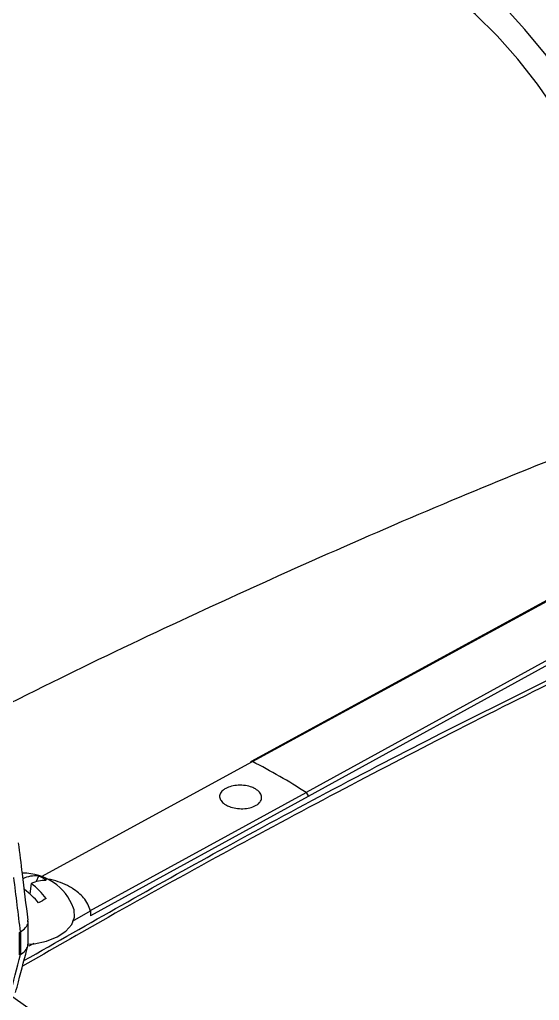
# Model space of a CAD drawing. Extents: x 16.7 to 113.1, y 4.5 to 84.5.
# Drawn here: x 81.615 to 83.977, y 69.03 to 73.489 of the extents above; entities that cross this region are included whole.
import ezdxf

# ---------------------------------------------------------------- set-up
doc = ezdxf.new("R2010")
doc.units = 0
doc.header["$MEASUREMENT"] = 0
doc.layers.add('OBJECT', color=7, linetype='CONTINUOUS')

msp = doc.modelspace()

# ---------------------------------------------------------------- linework, layer by layer
at = {"layer": 'OBJECT'}
for p, q in [((84.4398, 71.083), (82.6662, 70.1163)), ((82.6732, 70.1158), (84.4398, 71.0787)), ((84.4398, 70.812), (82.9165, 69.9754)), ((84.4398, 70.7887), (82.9263, 69.9575)), ((81.7134, 69.5933), (82.6732, 70.1158)), ((81.9341, 69.4365), (82.9165, 69.9754)), ((82.9262, 69.9574), (81.9373, 69.4149)), ((82.9263, 69.9575), (82.9262, 69.9574)), ((81.6669, 69.5612), (81.6609, 69.5141)), ((81.7008, 69.5955), (81.6899, 69.57)), ((81.855, 69.3902), (81.9365, 69.437)), ((81.9365, 69.437), (81.9373, 69.4149)), ((81.6534, 69.2898), (81.6534, 69.3903)), ((81.6145, 69.3389), (81.6182, 69.341)), ((81.6145, 69.2368), (81.6145, 69.3389)), ((81.6182, 69.341), (81.6182, 69.2389)), ((81.6581, 69.2775), (81.6809, 69.2905)), ((81.6182, 69.2389), (81.6145, 69.2368))]:
    msp.add_line(p, q, dxfattribs=at)
at = {"layer": 'OBJECT', "flags": 128}
for points in [[(84.5727, 71.8285), (84.5677, 71.9586), (84.5524, 72.0935), (84.5272, 72.232), (84.4921, 72.3729), (84.4476, 72.5151), (84.394, 72.6573), (84.3317, 72.7983), (84.2612, 72.9369), (84.1833, 73.0719), (84.0985, 73.2022), (84.0075, 73.3266), (83.9112, 73.4442), (83.8103, 73.5538), (83.7058, 73.6546), (83.5985, 73.7458), (83.4893, 73.8264), (83.3791, 73.8958)], [(84.4398, 71.9052), (84.4347, 72.0282), (84.4194, 72.1559), (84.3941, 72.2871), (84.3591, 72.4205), (84.3146, 72.5549), (84.2611, 72.6889), (84.1991, 72.8212), (84.1291, 72.9506), (84.052, 73.0759), (83.9684, 73.1957), (83.8791, 73.3091), (83.785, 73.4148), (83.687, 73.5118), (83.5861, 73.5993), (83.4831, 73.6764), (83.3791, 73.7423)], [(81.6529, 69.2851), (81.6805, 69.2877), (81.7362, 69.2993), (81.7851, 69.3185), (81.8243, 69.3441), (81.8511, 69.3745), (81.864, 69.4078), (81.8622, 69.442), (81.8596, 69.4499)]]:
    msp.add_lwpolyline(points, dxfattribs=at)
at = {"layer": 'OBJECT'}
for centre, radius, start, end in [((82.6695, 70.1103), 0.00666, 55.9373, 179.8491), ((81.2084, 67.2974), 3.1763, 57.4681, 62.5373), ((82.9037, 69.9569), 0.0225, 1.3794, 55.2149), ((81.6291, 69.3622), 0.2466, 20.836, 90.3201), ((81.6874, 69.46), 0.1361, 84.3771, 115.394), ((81.7289, 69.4373), 0.1385, 87.4103, 116.5872), ((81.482, 69.3081), 0.3134, 36.1156, 53.8371), ((81.6362, 69.4439), 0.1648, 53.0801, 66.9253), ((81.4081, 69.2288), 0.3812, 39.8408, 53.2277), ((80.2373, 66.7526), 3.2221, 59.872, 60.1333), ((82.3593, 68.372), 1.2829, 119.1103, 120.8843), ((78.822, 65.1777), 4.7523, 34.8508, 54.5369)]:
    msp.add_arc(centre, radius, start, end, dxfattribs=at)
for centre, major_axis, ratio, start_param, end_param in [((80.5039, 65.0137), (-1.5893, 16.547), 0.094708, 4.96788, 4.983392), ((81.5334, 70.188), (-0.0807, 0.8484), 0.104683, 3.189403, 3.192744), ((80.0872, 68.1412), (1.7697, 5.6286), 0.198355, 4.936908, 4.970599), ((81.5334, 68.9222), (0.1011, 0.3198), 0.201902, 0.213019, 0.217224)]:
    msp.add_ellipse(centre, major_axis=major_axis, ratio=ratio, start_param=start_param, end_param=end_param, dxfattribs=at)
for points, knots in [([(84.1358, 71.5305), (83.9496, 71.455), (83.5618, 71.2979), (82.9769, 71.0447), (82.3807, 70.7735), (81.8838, 70.538), (81.5876, 70.3887), (81.4869, 70.338)], [0, 0, 0, 0, 0.207955, 0.433014, 0.658319, 0.883829, 1, 1, 1, 1]), ([(84.4398, 70.6723), (84.3324, 70.6207), (84.0435, 70.4817), (83.5826, 70.2493), (83.0563, 69.9762), (82.5377, 69.6974), (82.061, 69.4341), (81.7572, 69.2595), (81.6275, 69.185)], [0, 0, 0, 0, 0.114723, 0.308603, 0.491735, 0.676074, 0.861621, 1, 1, 1, 1]), ([(81.6343, 69.2108), (81.9303, 69.3794), (82.5734, 69.7455), (83.5092, 70.24), (84.1478, 70.5512), (84.4398, 70.6935)], [0, 0, 0, 0, 0.316509, 0.687456, 1, 1, 1, 1]), ([(82.6662, 70.1162), (82.6673, 70.1166), (82.6693, 70.1174), (82.6719, 70.1164), (82.6732, 70.1158)], [0, 0, 0, 0, 0.507755, 1, 1, 1, 1]), ([(82.6865, 69.9915), (82.6934, 69.9867), (82.7071, 69.9771), (82.7156, 69.9589), (82.7139, 69.9405), (82.7027, 69.9256), (82.6848, 69.9134), (82.6611, 69.9047), (82.6297, 69.9006), (82.5971, 69.9027), (82.5703, 69.9097), (82.5481, 69.9202), (82.5313, 69.9336), (82.5223, 69.9509), (82.5241, 69.9686), (82.5353, 69.9831), (82.5532, 69.9951), (82.5768, 70.0041), (82.6083, 70.0088), (82.6408, 70.0074), (82.6679, 70.001), (82.6812, 69.9942), (82.6865, 69.9915)], [0, 0, 0, 0, 0.053651, 0.107302, 0.16095, 0.214596, 0.24995, 0.303685, 0.357419, 0.411167, 0.464871, 0.499999, 0.553585, 0.60717, 0.66081, 0.714534, 0.75005, 0.803721, 0.857393, 0.911044, 0.96469, 1, 1, 1, 1]), ([(82.9263, 69.9575), (82.9262, 69.9592), (82.9259, 69.9624), (82.9236, 69.9677), (82.9204, 69.9724), (82.9178, 69.9744), (82.9165, 69.9754)], [0, 0, 0, 0, 0.249999, 0.499999, 0.749999, 1, 1, 1, 1]), ([(81.6531, 69.3951), (81.6446, 69.4654), (81.6304, 69.5824), (81.6158, 69.6991), (81.61, 69.7457)], [0, 0, 0, 0, 0.60083, 1, 1, 1, 1]), ([(81.8419, 69.5468), (81.8148, 69.56), (81.781, 69.5764), (81.7388, 69.5813), (81.7304, 69.5823)], [0, 0, 0, 0, 0.801098, 1, 1, 1, 1]), ([(81.9365, 69.437), (81.9288, 69.4578), (81.9144, 69.4964), (81.8734, 69.5259), (81.8546, 69.5394)], [0, 0, 0, 0, 0.54186, 1, 1, 1, 1]), ([(81.6185, 69.3411), (81.6269, 69.3474), (81.6438, 69.36), (81.6544, 69.3794), (81.6521, 69.3909), (81.6514, 69.3949)], [0, 0, 0, 0, 0.396021, 0.792037, 1, 1, 1, 1]), ([(81.6186, 69.2391), (81.622, 69.2413), (81.6346, 69.249), (81.6499, 69.266), (81.652, 69.2821), (81.6531, 69.2899)], [0, 0, 0, 0, 0.165872, 0.597654, 1, 1, 1, 1]), ([(82.0469, 67.94), (81.9885, 68.0089), (81.8718, 68.1467), (81.6861, 68.3386), (81.4935, 68.5179), (81.2964, 68.6802), (81.0984, 68.8234), (80.899, 68.9485), (80.6976, 69.055), (80.4982, 69.1407), (80.3039, 69.2047), (80.1143, 69.2476), (79.9279, 69.271), (79.8086, 69.2681), (79.7489, 69.2666)], [0, 0, 0, 0, 0.082347, 0.164694, 0.249433, 0.334172, 0.416519, 0.498866, 0.583605, 0.668344, 0.750089, 0.831834, 0.915917, 1, 1, 1, 1]), ([(81.5964, 69.0665), (81.6006, 69.0823), (81.6198, 69.1547), (81.6385, 69.2268), (81.6531, 69.2832)], [0, 0, 0, 0, 0.217981, 1, 1, 1, 1])]:
    msp.add_open_spline(points, degree=3, knots=knots, dxfattribs=at)

doc.saveas('drawing.dxf')
